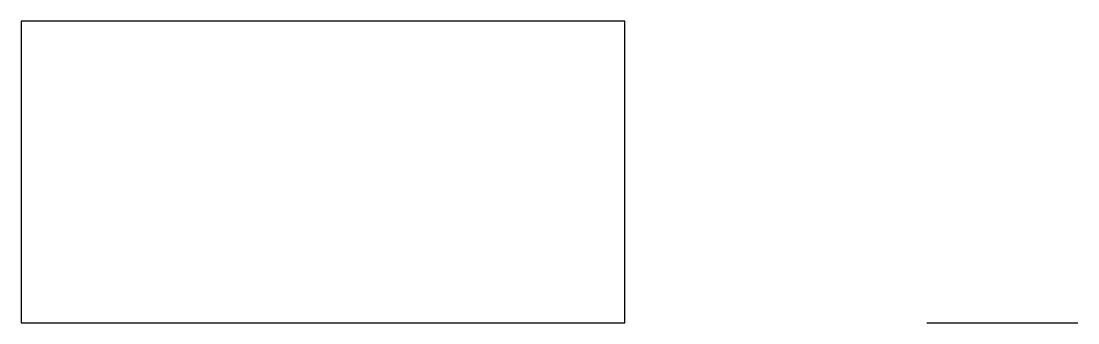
# Model space of a CAD drawing. Header units: millimetres. Extents: x 0 to 70, y 0 to 20.
import ezdxf

# ---------------------------------------------------------------- set-up
doc = ezdxf.new("R2010")
doc.units = ezdxf.units.MM

# ---------------------------------------------------------------- blocks, each defined once
blk = doc.blocks.new('PART')
blk.add_line((0, 0), (10, 0))

msp = doc.modelspace()

# ---------------------------------------------------------------- linework, layer by layer
for p, q in [((40, 20), (0, 20)), ((0, 20), (0, 0)), ((40, 0), (40, 20)), ((0, 0), (40, 0))]:
    msp.add_line(p, q)

# ---------------------------------------------------------------- block references
msp.add_blockref('PART', (60, 0))

doc.saveas('drawing.dxf')
